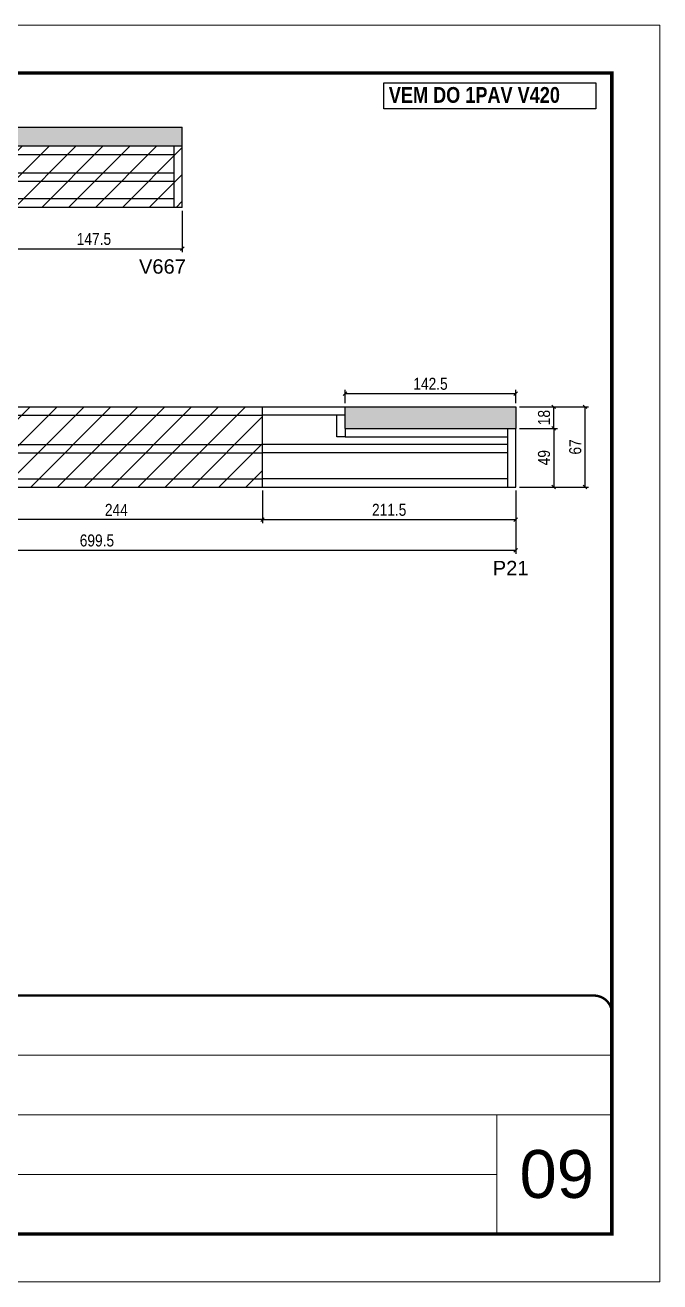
# Model space of a CAD drawing. Extents: x 3309 to 9563, y -2522 to 14608.
# Drawn here: x 4264 to 4794, y 11261 to 12311 of the extents above; entities that cross this region are included whole.
import ezdxf

# ---------------------------------------------------------------- set-up
doc = ezdxf.new("R2010")
doc.units = 0
doc.linetypes.add('CONTINUO', pattern=[0])
doc.linetypes.add('DASHED', pattern=[0.75, 0.5, -0.25])
for name, color, linetype in [('5', 5, 'Continuous'), ('COTA', 241, 'Continuous'), ('NOMENCLATURA', 7, 'Continuous'), ('Painéis', 200, 'Continuous'), ('SARR_2.2x7', 40, 'Continuous')]:
    doc.layers.add(name, color=color, linetype=linetype)
for name, color, linetype, lineweight in [('CARIMBO', 255, 'Continuous', 9), ('Folhas', 255, 'Continuous', 9), ('Hachura', 251, 'Continuous', 9), ('SARRAFO DE PRESSAO', 251, 'DASHED', 9)]:
    doc.layers.add(name, color=color, linetype=linetype, lineweight=lineweight)
doc.styles.add('ARIAL', font='arial.ttf')
doc.styles.add('COTA TECNICA', font='techl___.ttf', dxfattribs={"height": 10})
doc.styles.get("Standard").update_dxf_attribs({"font": 'arial.ttf'})
doc.styles.add('TECNICA', font='techb___.ttf', dxfattribs={"height": 10})
doc.dimstyles.new('PAINEL', dxfattribs={"dimtxt": 10, "dimasz": 3, "dimexe": 3, "dimexo": 3, "dimgap": 3, "dimtad": 1, "dimdec": 1, "dimzin": 12, "dimdsep": 46, "dimtxsty": 'COTA TECNICA', "dimblk1": 'OBLIQUE', "dimblk2": 'OBLIQUE', "dimsah": 1, "dimcen": 0.9, "dimclrd": 4, "dimclre": 4, "dimclrt": 240, "dimadec": 1, "dimazin": 3, "dimtfac": 1, "dimtdec": 1, "dimtmove": 0, "dimatfit": 3, "dimfxl": 1, "dimtolj": 1, "dimtzin": 12, "dimarcsym": 0})

# ---------------------------------------------------------------- blocks, each defined once
blk = doc.blocks.new('9999999999')
at = {"color": 30, "linetype": 'CONTINUO'}
for p, q in [((98564.6, 34379.6), (99584, 34379.6)), ((98564.6, 34329.8), (99488, 34329.8)), ((99584, 34329.8), (99488, 34329.8)), ((99488, 34329.8), (99488, 34230.2)), ((98564.6, 34280), (99488, 34280))]:
    blk.add_line(p, q, dxfattribs=at)
at = {"color": 30, "linetype": 'CONTINUO', "const_width": 2}
blk.add_lwpolyline([(99584, 34230.2), (99584, 34414.4, 0.414214), (99569, 34429.4), (98229, 34429.4, 0.414214), (98214, 34414.4), (98214, 34245.2, 0.414214), (98229, 34230.2), (99584, 34230.2)], format="xyb", dxfattribs=at)
at = {"layer": 'Folhas'}
blk.add_lwpolyline([(98139, 34190.2), (99624, 34190.2), (99624, 35240.2), (98139, 35240.2)], close=True, dxfattribs=at)
at = {"layer": 'Folhas', "color": 30, "const_width": 3}
blk.add_lwpolyline([(98214, 34230.2), (99584, 34230.2), (99584, 35200.2), (98214, 35200.2)], close=True, dxfattribs=at)
blk = doc.blocks.new('_Oblique')
at = {"color": 0, "linetype": 'ByBlock', "lineweight": -2}
blk.add_line((-0.5, -0.5), (0.5, 0.5), dxfattribs=at)
blk = doc.blocks.new('*D1151')
at = {"layer": 'COTA', "color": 4, "lineweight": -2, "transparency": 16777216}
for p, q in [((4248.1, 12155.5), (4248.1, 12120.9)), ((4395.6, 12155.5), (4395.6, 12120.9)), ((4248.1, 12123.9), (4395.6, 12123.9))]:
    blk.add_line(p, q, dxfattribs=at)
at = {"layer": 'Defpoints', "color": 0, "transparency": 16777216}
for p in [(4248.1, 12158.5, 0), (4395.6, 12158.5, 0), (4395.6, 12123.9)]:
    blk.add_point(p, dxfattribs=at)
at = {"layer": 'COTA', "color": 4, "lineweight": -2, "transparency": 16777216, "xscale": 3, "yscale": 3, "zscale": 3, "rotation": 180}
blk.add_blockref('_Oblique', (4248.1, 12123.9), dxfattribs=at)
at = {"layer": 'COTA', "color": 4, "lineweight": -2, "transparency": 16777216, "xscale": 3, "yscale": 3, "zscale": 3}
blk.add_blockref('_Oblique', (4395.6, 12123.9), dxfattribs=at)
at = {"layer": 'COTA', "color": 240, "transparency": 16777216, "insert": (4321.9, 12132), "char_height": 10, "attachment_point": 5, "style": 'COTA TECNICA'}
blk.add_mtext('\\A1;147.5', dxfattribs=at)
blk = doc.blocks.new('*D1152')
at = {"layer": 'COTA', "color": 4, "linetype": 'ByBlock', "lineweight": -2, "transparency": 16777216}
for p, q in [((4462.6, 11921.8), (4462.6, 11894.6)), ((4674.1, 11921.8), (4674.1, 11894.6)), ((4462.6, 11897.6), (4674.1, 11897.6))]:
    blk.add_line(p, q, dxfattribs=at)
at = {"layer": 'Defpoints', "color": 0, "linetype": 'ByBlock', "transparency": 16777216}
for p in [(4462.6, 11924.8), (4674.1, 11924.8), (4674.1, 11897.6)]:
    blk.add_point(p, dxfattribs=at)
at = {"layer": 'COTA', "color": 4, "linetype": 'ByBlock', "lineweight": -2, "transparency": 16777216, "xscale": 3, "yscale": 3, "zscale": 3, "rotation": 180}
blk.add_blockref('_Oblique', (4462.6, 11897.6), dxfattribs=at)
at = {"layer": 'COTA', "color": 4, "linetype": 'ByBlock', "lineweight": -2, "transparency": 16777216, "xscale": 3, "yscale": 3, "zscale": 3}
blk.add_blockref('_Oblique', (4674.1, 11897.6), dxfattribs=at)
at = {"layer": 'COTA', "color": 240, "linetype": 'ByBlock', "transparency": 16777216, "insert": (4568.4, 11905.7), "char_height": 10, "attachment_point": 5, "style": 'COTA TECNICA'}
blk.add_mtext('\\A1;211.5', dxfattribs=at)
blk = doc.blocks.new('*D1153')
at = {"layer": 'COTA', "color": 4, "lineweight": -2, "transparency": 16777216}
for p, q in [((4218.6, 11921.8), (4218.6, 11894.6)), ((4462.6, 11921.8), (4462.6, 11894.6)), ((4462.6, 11897.6), (4218.6, 11897.6))]:
    blk.add_line(p, q, dxfattribs=at)
at = {"layer": 'Defpoints', "color": 0, "transparency": 16777216}
for p in [(4218.6, 11924.8, 0), (4462.6, 11924.8, 0), (4218.6, 11897.6)]:
    blk.add_point(p, dxfattribs=at)
at = {"layer": 'COTA', "color": 4, "lineweight": -2, "transparency": 16777216, "xscale": 3, "yscale": 3, "zscale": 3, "rotation": 180}
blk.add_blockref('_Oblique', (4218.6, 11897.6), dxfattribs=at)
at = {"layer": 'COTA', "color": 4, "lineweight": -2, "transparency": 16777216, "xscale": 3, "yscale": 3, "zscale": 3}
blk.add_blockref('_Oblique', (4462.6, 11897.6), dxfattribs=at)
at = {"layer": 'COTA', "color": 240, "transparency": 16777216, "insert": (4340.6, 11905.7), "char_height": 10, "attachment_point": 5, "style": 'COTA TECNICA'}
blk.add_mtext('\\A1;244', dxfattribs=at)
blk = doc.blocks.new('*D1167')
at = {"layer": 'COTA', "color": 4, "lineweight": -2, "transparency": 16777216}
for p, q in [((3974.6, 11921.8), (3974.6, 11869)), ((4674.1, 11921.8), (4674.1, 11869)), ((3974.6, 11872), (4674.1, 11872))]:
    blk.add_line(p, q, dxfattribs=at)
at = {"layer": 'Defpoints', "color": 0, "transparency": 16777216}
for p in [(3974.6, 11924.8, 0), (4674.1, 11924.8, 0), (4674.1, 11872)]:
    blk.add_point(p, dxfattribs=at)
at = {"layer": 'COTA', "color": 4, "lineweight": -2, "transparency": 16777216, "xscale": 3, "yscale": 3, "zscale": 3, "rotation": 180}
blk.add_blockref('_Oblique', (3974.6, 11872), dxfattribs=at)
at = {"layer": 'COTA', "color": 4, "lineweight": -2, "transparency": 16777216, "xscale": 3, "yscale": 3, "zscale": 3}
blk.add_blockref('_Oblique', (4674.1, 11872), dxfattribs=at)
at = {"layer": 'COTA', "color": 240, "transparency": 16777216, "insert": (4324.4, 11880.1), "char_height": 10, "attachment_point": 5, "style": 'COTA TECNICA'}
blk.add_mtext('\\A1;699.5', dxfattribs=at)
blk = doc.blocks.new('*D1168')
at = {"layer": 'COTA', "color": 4, "lineweight": -2, "transparency": 16777216}
for p, q in [((4677.1, 11991.8), (4734.9, 11991.8)), ((4731.9, 11924.8), (4731.9, 11991.8)), ((4677.1, 11924.8), (4734.9, 11924.8))]:
    blk.add_line(p, q, dxfattribs=at)
at = {"layer": 'Defpoints', "color": 0, "transparency": 16777216}
for p in [(4674.1, 11991.8), (4731.9, 11991.8), (4674.1, 11924.8)]:
    blk.add_point(p, dxfattribs=at)
at = {"layer": 'COTA', "color": 4, "lineweight": -2, "transparency": 16777216, "xscale": 3, "yscale": 3, "zscale": 3}
for p, rotation in [((4731.9, 11991.8), 90), ((4731.9, 11924.8), 270)]:
    blk.add_blockref('_Oblique', p, dxfattribs=dict(at, rotation=rotation))
at = {"layer": 'COTA', "color": 240, "transparency": 16777216, "insert": (4723.8, 11958.3), "char_height": 10, "attachment_point": 5, "rotation": 90, "style": 'COTA TECNICA'}
blk.add_mtext('\\A1;67', dxfattribs=at)
blk = doc.blocks.new('*D1173')
at = {"layer": 'COTA', "color": 4, "lineweight": -2, "transparency": 16777216}
for p, q in [((4531.6, 11994.8), (4531.6, 12005.9)), ((4531.6, 12002.9), (4674.1, 12002.9)), ((4674.1, 11994.8), (4674.1, 12005.9))]:
    blk.add_line(p, q, dxfattribs=at)
at = {"layer": 'Defpoints', "color": 0, "transparency": 16777216}
for p in [(4674.1, 12002.9), (4531.6, 11991.8), (4674.1, 11991.8)]:
    blk.add_point(p, dxfattribs=at)
at = {"layer": 'COTA', "color": 4, "lineweight": -2, "transparency": 16777216, "xscale": 3, "yscale": 3, "zscale": 3, "rotation": 180}
blk.add_blockref('_Oblique', (4531.6, 12002.9), dxfattribs=at)
at = {"layer": 'COTA', "color": 4, "lineweight": -2, "transparency": 16777216, "xscale": 3, "yscale": 3, "zscale": 3}
blk.add_blockref('_Oblique', (4674.1, 12002.9), dxfattribs=at)
at = {"layer": 'COTA', "color": 240, "transparency": 16777216, "insert": (4602.9, 12011), "char_height": 10, "attachment_point": 5, "style": 'COTA TECNICA'}
blk.add_mtext('\\A1;142.5', dxfattribs=at)
blk = doc.blocks.new('*D1174')
at = {"layer": 'COTA', "color": 4, "lineweight": -2, "transparency": 16777216}
for p, q in [((4677.1, 11973.8), (4708.8, 11973.8)), ((4705.8, 11973.8), (4705.8, 11924.8)), ((4677.1, 11924.8), (4708.8, 11924.8))]:
    blk.add_line(p, q, dxfattribs=at)
at = {"layer": 'Defpoints', "color": 0, "transparency": 16777216}
for p in [(4674.1, 11973.8), (4674.1, 11924.8), (4705.8, 11924.8)]:
    blk.add_point(p, dxfattribs=at)
at = {"layer": 'COTA', "color": 4, "lineweight": -2, "transparency": 16777216, "xscale": 3, "yscale": 3, "zscale": 3}
for p, rotation in [((4705.8, 11973.8), 90), ((4705.8, 11924.8), 270)]:
    blk.add_blockref('_Oblique', p, dxfattribs=dict(at, rotation=rotation))
at = {"layer": 'COTA', "color": 240, "transparency": 16777216, "insert": (4697.7, 11949.3), "char_height": 10, "attachment_point": 5, "rotation": 90, "style": 'COTA TECNICA'}
blk.add_mtext('\\A1;49', dxfattribs=at)
blk = doc.blocks.new('*D1175')
at = {"layer": 'COTA', "color": 4, "lineweight": -2, "transparency": 16777216}
for p, q in [((4677.1, 11991.8), (4708.8, 11991.8)), ((4705.8, 11973.8), (4705.8, 11991.8)), ((4677.1, 11973.8), (4708.8, 11973.8))]:
    blk.add_line(p, q, dxfattribs=at)
at = {"layer": 'Defpoints', "color": 0, "transparency": 16777216}
for p in [(4674.1, 11991.8), (4705.8, 11991.8), (4674.1, 11973.8)]:
    blk.add_point(p, dxfattribs=at)
at = {"layer": 'COTA', "color": 4, "lineweight": -2, "transparency": 16777216, "xscale": 3, "yscale": 3, "zscale": 3}
for p, rotation in [((4705.8, 11991.8), 90), ((4705.8, 11973.8), 270)]:
    blk.add_blockref('_Oblique', p, dxfattribs=dict(at, rotation=rotation))
at = {"layer": 'COTA', "color": 240, "transparency": 16777216, "insert": (4697.7, 11982.8), "char_height": 10, "attachment_point": 5, "rotation": 90, "style": 'COTA TECNICA'}
blk.add_mtext('\\A1;18', dxfattribs=at)

msp = doc.modelspace()

# ---------------------------------------------------------------- hatches: boundary and pattern name
at = {"layer": 'COTA'}
h = msp.add_hatch(dxfattribs=at)
h.set_pattern_fill('AR-CONC', color=256, scale=0.03)
h.set_pattern_definition([(50, (18.012, 2673.1487), (5.46554, -0.4781726), [0.5715, -6.2865]), (355, (18.012, 2673.1487), (-1.0573026, 5.7317054), [0.4572, -5.0292175]), (100.451445, (18.4676, 2673.109), (4.4082374, 5.2535326), [0.4857003, -5.3427073]), (46.1842, (18.012, 2674.673), (8.1323712, -1.26127), [0.85725, -9.42975]), (96.63556, (18.69, 2674.568), (7.122124, 7.422784), [0.728551, -8.014068]), (351.18415, (18.012, 2674.673), (7.122124, 7.422784), [0.685799, -7.543792]), (21, (18.774, 2674.2917), (4.5484317, -3.067956), [0.5715, -6.2865]), (326, (18.774, 2674.2917), (1.854061, 5.525639), [0.4572, -5.0292]), (71.451445, (19.153, 2674.036), (6.4024926, 2.457683), [0.4857003, -5.342698]), (37.5, (18.0122, 2673.1487), (0.0926581, 2.53665117), [0, -4.96824, 0, -5.1054, 0, -5.04825]), (7.5, (18.0122, 2673.1487), (2.0045899, 3.00541724), [0, -2.91084, 0, -4.85394, 0, -1.92405]), (327.5, (16.313, 2673.1487), (4.06771786, -0.1718623), [0, -1.905, 0, -5.9436, 0, -7.8867]), (317.5, (15.551, 2673.1487), (4.4438754, 0.7627947), [0, -2.4765, 0, -3.94716, 0, -5.6007])])
h.paths.add_polyline_path([(4395.62, 12209.46), (4395.62, 12225.46), (3760.12, 12225.46), (3760.12, 12209.46)])
h = msp.add_hatch(dxfattribs=at)
h.set_pattern_fill('AR-CONC', color=256, scale=0.03)
h.set_pattern_definition([(50, (1.5, 0), (5.46554, -0.4781726), [0.5715, -6.2865]), (355, (1.5, 0), (-1.0573026, 5.7317054), [0.4572, -5.0292175]), (100.451445, (1.9555, -0.04), (4.4082374, 5.2535326), [0.4857003, -5.3427073]), (46.1842, (1.5, 1.524), (8.1323712, -1.26127), [0.85725, -9.42975]), (96.63556, (2.178, 1.419), (7.122124, 7.4227837), [0.7285507, -8.014068]), (351.18415, (1.5, 1.524), (7.122124, 7.422784), [0.685799, -7.543792]), (21, (2.262, 1.143), (4.5484317, -3.067956), [0.5715, -6.2865]), (326, (2.262, 1.143), (1.8540609, 5.525639), [0.4572, -5.0292]), (71.451445, (2.641, 0.8873), (6.4024926, 2.457683), [0.4857003, -5.3426981]), (37.5, (1.5, 0), (0.0926581, 2.53665117), [0, -4.96824, 0, -5.1054, 0, -5.04825]), (7.5, (1.5, 0), (2.0045899, 3.00541724), [0, -2.91084, 0, -4.85394, 0, -1.92405]), (327.5, (-0.1993, 0), (4.06771786, -0.17186232), [0, -1.905, 0, -5.9436, 0, -7.8867]), (317.5, (-0.9613, 0), (4.4438754, 0.7627947), [0, -2.4765, 0, -3.94716, 0, -5.6007])])
h.paths.add_polyline_path([(4674.12, 11973.76), (4674.12, 11991.76), (4531.62, 11991.76), (4531.62, 11973.76)])
at = {"layer": 'Hachura', "linetype": 'ByBlock'}
h = msp.add_hatch(dxfattribs=at)
h.set_pattern_fill('ANSI31', color=256, scale=5)
h.paths.add_polyline_path([(4004.12, 12209.46), (3760.12, 12209.46), (3760.12, 12158.46), (4004.12, 12158.46)])
h.paths.add_polyline_path([(4248.12, 12209.46), (4004.12, 12209.46), (4004.12, 12158.46), (4248.12, 12158.46)])
h.paths.add_polyline_path([(4395.62, 12209.46), (4248.12, 12209.46), (4248.12, 12158.46), (4395.62, 12158.46)])
h.paths.add_polyline_path([(4462.62, 11991.76), (4218.62, 11991.76), (4218.62, 11924.76), (4462.62, 11924.76)])
h.paths.add_polyline_path([(4218.62, 11991.76), (3974.62, 11991.76), (3974.62, 11924.76), (4218.62, 11924.76)])
h.paths.add_polyline_path([(3944.62, 11975.76), (3760.12, 11975.76), (3760.12, 11924.76), (3944.62, 11924.76)])
h.paths.add_polyline_path([(4004.12, 11757.71), (3760.12, 11757.71), (3760.12, 11706.71), (4004.12, 11706.71)])
h.paths.add_polyline_path([(4210.12, 11757.71), (4004.12, 11757.71), (4004.12, 11706.71), (4210.12, 11706.71)])

# ---------------------------------------------------------------- linework, layer by layer
at = {"layer": 'COTA'}
for p, q in [((3760.12, 12225.46), (4395.62, 12225.46)), ((4395.62, 12209.46), (4395.62, 12225.46)), ((4531.62, 11991.76), (4674.12, 11991.76)), ((4674.12, 11991.76), (4674.12, 11973.76)), ((4531.62, 11973.76), (4531.62, 11966.76)), ((4531.62, 11966.76), (4524.62, 11966.76))]:
    msp.add_line(p, q, dxfattribs=at)
at = {"layer": 'NOMENCLATURA'}
msp.add_lwpolyline([(4563.9, 12262.39), (4741.01, 12262.39), (4741.01, 12240.83), (4563.9, 12240.83)], close=True, dxfattribs=at)
at = {"layer": 'Painéis', "linetype": 'ByBlock'}
for p, q in [((4395.62, 12209.46), (3760.12, 12209.46)), ((4395.62, 12158.46), (4395.62, 12209.46)), ((4395.62, 12158.46), (3760.12, 12158.46)), ((3974.62, 11991.76), (4531.62, 11991.76)), ((4462.62, 11924.76), (4462.62, 11991.76)), ((4531.62, 11973.76), (4531.62, 11991.76)), ((4531.62, 11973.76), (4674.12, 11973.76)), ((4674.12, 11924.76), (4674.12, 11973.76)), ((3974.62, 11924.76), (4674.12, 11924.76))]:
    msp.add_line(p, q, dxfattribs=at)
at = {"layer": 'SARR_2.2x7', "linetype": 'Continuous'}
for p, q in [((4388.62, 12202.46), (4248.12, 12202.46)), ((4388.62, 12209.46), (4388.62, 12158.46)), ((4388.62, 12187.15), (4248.12, 12187.15)), ((4388.62, 12180.15), (4248.12, 12180.15)), ((4388.62, 12165.46), (4248.12, 12165.46)), ((4218.62, 11984.76), (4462.62, 11984.76)), ((4531.62, 11984.76), (4462.62, 11984.76)), ((4524.62, 11966.76), (4524.62, 11984.76)), ((4667.12, 11973.76), (4667.12, 11924.76)), ((4218.62, 11960.35), (4462.62, 11960.35)), ((4667.12, 11960.35), (4462.62, 11960.35)), ((4531.62, 11966.76), (4667.12, 11966.76)), ((4218.62, 11953.35), (4462.62, 11953.35)), ((4667.12, 11953.35), (4462.62, 11953.35)), ((4218.62, 11931.76), (4462.62, 11931.76)), ((4667.12, 11931.76), (4462.62, 11931.76))]:
    msp.add_line(p, q, dxfattribs=at)

# ---------------------------------------------------------------- block references
at = {"layer": 'SARRAFO DE PRESSAO', "color": 6, "linetype": 'ByBlock'}
msp.add_blockref('9999999999', (-94829.61, -22929.5), dxfattribs=at)

# ---------------------------------------------------------------- texts
at = {"layer": '5', "linetype": 'Continuous'}
for s, rotation, p in [('V667', 0.00004, (4359.52, 12103.07, 0)), ('P21', 359.99996, (4654.88, 11851.13))]:
    msp.add_text(s, height=12, rotation=rotation, dxfattribs=at).set_placement(p)
at = {"layer": 'CARIMBO', "style": 'ARIAL'}
msp.add_text('09', height=40, dxfattribs=at).set_placement((4677.23, 11330.85))
at = {"layer": 'NOMENCLATURA', "style": 'TECNICA'}
msp.add_text('VEM DO 1PAV V420', height=13.2, dxfattribs=at).set_placement((4568.09, 12245.79))

# ---------------------------------------------------------------- dimensions: what is measured, and where the dimension line sits
at = {"layer": 'COTA'}
for base, p1, p2, picture, middle in [((4395.62, 12123.92, 0), (4248.12, 12158.46), (4395.62, 12158.46), '*D1151', (4321.87, 12132.03, 0)), ((4674.12, 12002.86), (4531.62, 11991.76), (4674.12, 11991.76), '*D1173', (4602.87, 12010.97))]:
    dim = msp.add_linear_dim(base=base, p1=p1, p2=p2, dimstyle='PAINEL', dxfattribs=at)
    dim.commit()
    dim.dimension.update_dxf_attribs({"geometry": picture, "text_midpoint": middle})
for base, p1, p2, angle, picture, middle in [((4731.93, 11991.76), (4674.12, 11924.76), (4674.12, 11991.76), 90, '*D1168', (4723.82, 11958.26)), ((4705.84, 11991.76), (4674.12, 11973.76), (4674.12, 11991.76), 90, '*D1175', (4697.74, 11982.76)), ((4705.84, 11924.76), (4674.12, 11973.76), (4674.12, 11924.76), 90, '*D1174', (4697.74, 11949.26)), ((4674.12, 11871.98, 0), (3974.62, 11924.76), (4674.12, 11924.76), 180, '*D1167', (4324.37, 11880.12, 0)), ((4218.62, 11897.64, 0), (4462.62, 11924.76), (4218.62, 11924.76), 180, '*D1153', (4340.62, 11905.71, 0))]:
    dim = msp.add_linear_dim(base=base, p1=p1, p2=p2, angle=angle, dimstyle='PAINEL', dxfattribs=at)
    dim.commit()
    dim.dimension.update_dxf_attribs({"geometry": picture, "text_midpoint": middle})
at = {"layer": 'COTA', "linetype": 'ByBlock'}
dim = msp.add_linear_dim(base=(4674.12, 11897.64), p1=(4462.62, 11924.76), p2=(4674.12, 11924.76), dimstyle='PAINEL', override={"dimtmove": 1}, dxfattribs=at)
dim.commit()
dim.dimension.update_dxf_attribs({"geometry": '*D1152', "text_midpoint": (4568.37, 11905.75)})

doc.saveas('drawing.dxf')
